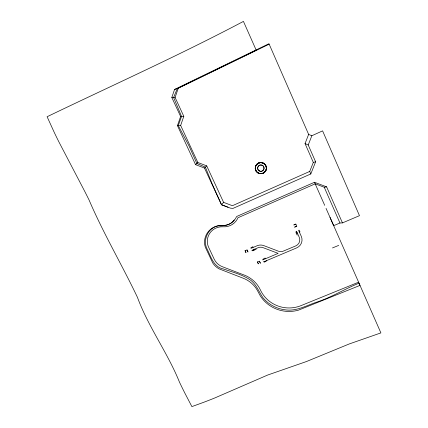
<?xml version="1.0" encoding="UTF-8"?>
<svg xmlns="http://www.w3.org/2000/svg" width="428" height="428" viewBox="0 0 428 428"><rect width="100%" height="100%" fill="white"/><g stroke="black" fill="none" stroke-linecap="round" stroke-linejoin="round"><path stroke-width="0.64" d="M308.636 134.403L305.046 143.594L308.224 144.985L315.618 161.821L310.803 173.955L232.939 208.415L230.366 208.131L221.495 204.75L204.493 168.049L195.569 164.662L177.438 125.645L180.611 116.469L171.821 97.498L174.554 89.463L268.966 43.71L308.636 134.403L311.851 135.73L322.589 130.866L359.477 215.669L342.448 222.908L339.96 222.999L333.674 225.674L326.04 208.377M305.046 143.594L313.312 162.394L309.733 171.43L232.409 205.713L223.593 202.358L206.719 165.871L197.854 162.512L180.653 125.441L183.81 116.33L175.095 97.488L178.262 88.227L269.116 44.207M308.224 144.985L311.851 135.73M228.049 207.248L221.511 204.734L212.208 183.992L205.392 167.171L196.859 163.448L189.074 146.05L178.278 125.591L181.542 116.432L173.624 97.493L177.31 88.543L256.217 50.215L243.441 21.4C179.086 55.41 112.66 85.183 47.107 116.726L54.286 132.477A139.014 38.408 62.6 0 0 58.877 141.871L84.466 190.845A868.337 730.184 21.6 0 1 89.029 199.908C103.303 233.314 121.846 264.563 137.436 297.316C148.398 327.136 167.648 352.763 179.482 382.161A159.574 41.013 68.5 0 0 184.939 393.279L191.883 406.6L203.193 402.491A162.592 46.352 -26.2 0 0 214.696 398.003L267.612 375.062L306.459 361.537L349.211 343.968L380.893 332.904L359.028 283.159C345.016 288.846 332.096 296.995 317.704 301.794C306.913 305.201 296.288 311.809 284.545 309.738C276.269 308.583 268.415 304.329 263.065 297.893C258.566 291.532 256.147 283.341 249.037 279.126C241.215 274.273 232.104 271.978 223.459 269.003C213.893 267.281 210.983 257.078 207.371 249.519C202.246 240.531 207.885 227.771 218.178 225.872C226.005 226.161 233.041 224.197 236.663 216.498L314.478 182.28L326.618 186.859L342.448 222.908M221.495 204.75L223.593 202.358M204.493 168.049L206.719 165.871M195.569 164.662L197.854 162.512M297.406 232.934L296.898 233.207L296.01 231.457L296.524 231.238L299.236 237.267A6.73 6.554 2.5 0 1 295.769 245.891L282.678 251.386A6.698 6.522 7.1 0 1 278.387 251.188L263.851 245.64A8.86 8.614 14.1 0 0 257.067 245.763L251.022 248.352L250.797 247.855L252.884 246.705L253.13 247.143M253.151 250.749L256.254 249.101M295.855 224.101L293.795 224.994L295.855 224.106L296.77 226.219L294.71 227.108L296.77 226.219M264.338 261.583L296.674 247.887A8.977 8.742 2.5 0 0 301.296 236.384L298.589 230.355L299.102 230.13L299.985 231.885L299.466 232.051M264.338 261.583L263.659 261.866L264.135 261.669L264.365 262.161L266.425 260.989L266.211 260.433M332.486 247.94L338.719 245.388M234.234 219.992A13.177 12.926 33 0 1 223.898 225.46L220.254 225.438A17.559 17.077 27.3 0 0 204.595 240.739A17.002 16.537 27.5 0 0 205.333 247.186L212.737 262.958A16.986 16.473 24.5 0 0 219.141 268.88L243.607 278.377A26.734 25.541 19.9 0 1 257.41 290.484L260.294 295.876A33.475 32.212 7.6 0 0 298.38 310.182L359.991 285.406L358.616 282.196L301.483 305.442A31.025 29.864 7.5 0 1 260.449 290.04A28.719 27.451 19.9 0 0 244.72 275.252L222.373 266.719A14.67 14.226 24.4 0 1 214.187 259.149L208.682 247.4A14.686 14.285 27.5 0 1 207.361 240.065A15.231 14.819 27.3 0 1 222.865 226.776A15.306 15.017 33 0 0 237.278 219.157L237.957 217.75L315.201 183.821L324.237 187.234L326.618 186.859M245.084 250.69L245.993 252.664L245.078 250.696L247.047 249.952L247.956 251.926L247.047 249.952M257.453 261.909L258.357 263.873L257.453 261.904L259.432 261.187L260.336 263.15L259.432 261.187M174.554 89.463L178.262 88.227M313.312 162.394L315.618 161.821M177.438 125.645L180.653 125.441M180.611 116.469L183.81 116.33M171.821 97.498L175.095 97.488M265.307 258.464L265.071 258.036L263.001 259.202L263.231 259.694L262.755 259.892L278.136 253.371L263.065 247.651A6.645 6.457 14.1 0 0 257.977 247.742L251.937 250.332L252.167 250.824L254.248 249.674L254.039 249.117M295.876 232.516L297.209 235.154M314.478 182.28L324.702 205.344M358.616 282.196L330.031 217.403M324.237 187.234L339.96 222.999M309.733 171.43L310.803 173.955M258.967 170.767A3.199 3.199 -5.2 0 0 264.023 168.493A3.199 3.199 -5.2 0 0 259.529 165.256A3.199 3.199 -5.2 0 0 258.967 170.767M257.608 172.639A5.537 5.532 -5.3 0 0 266.355 168.712A5.537 5.527 -5.4 0 0 258.587 163.1A5.537 5.532 -5.3 0 0 257.608 172.639A5.537 5.527 -5.4 0 0 266.36 168.702A5.537 5.532 -5.3 0 0 258.582 163.105A5.537 5.527 -5.4 0 0 257.613 172.623M257.549 172.714A5.65 5.644 -5.4 0 0 266.473 168.712A5.65 5.644 -5.4 0 0 258.539 162.993A5.65 5.644 -5.3 0 0 257.544 172.73A5.65 5.644 -5.3 0 0 266.467 168.723A5.65 5.644 -5.3 0 0 258.533 163.004A5.65 5.644 -5.4 0 0 257.549 172.714M258.977 170.74A3.199 3.194 -5.4 0 0 264.033 168.471A3.199 3.194 -5.4 0 0 259.539 165.235A3.199 3.194 -5.4 0 0 258.977 170.74"/></g></svg>
